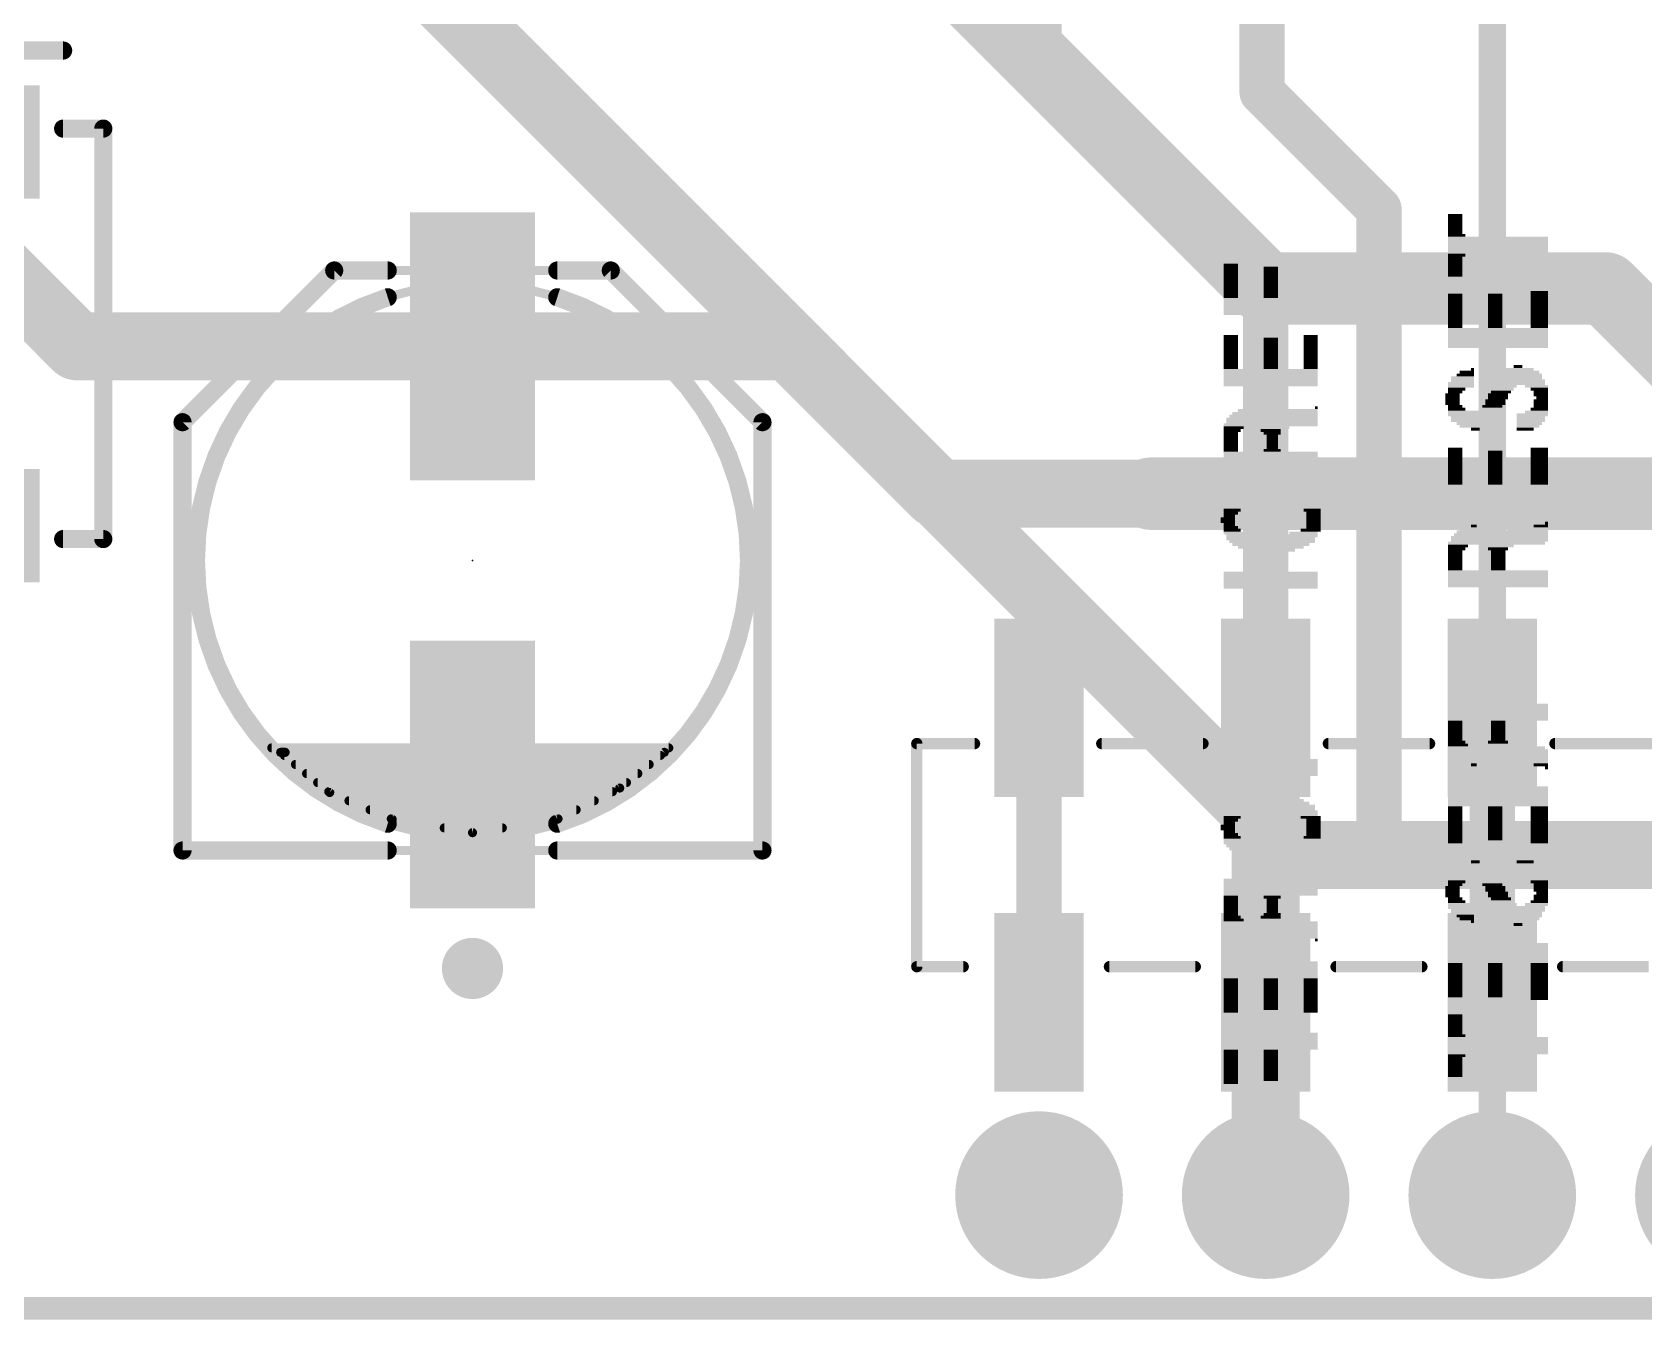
# Model space of a CAD drawing. Extents: x -25 to 82, y -36 to 56.
# Drawn here: x 16.66 to 34.72, y -2.67 to 11.76 of the extents above; entities that cross this region are included whole.
import ezdxf

# ---------------------------------------------------------------- set-up
doc = ezdxf.new("R2010")
doc.units = 0
for name, color, linetype in [('1', 12, 'CONTINUOUS'), ('16', 132, 'CONTINUOUS'), ('17', 110, 'CONTINUOUS'), ('18', 110, 'CONTINUOUS'), ('20', 31, 'CONTINUOUS'), ('21', 41, 'CONTINUOUS'), ('22', 40, 'CONTINUOUS'), ('23', 53, 'CONTINUOUS'), ('51', 53, 'CONTINUOUS')]:
    doc.layers.add(name, color=color, linetype=linetype)

# ---------------------------------------------------------------- blocks, each defined once
blk = doc.blocks.new('RECT')
blk.add_solid([(-0.5, -0.5), (0.5, -0.5), (-0.5, 0.5), (0.5, 0.5)])
blk = doc.blocks.new('ROUNDP')
at = {"const_width": 0.5}
blk.add_lwpolyline([(0, -0.25, 1), (0, 0.25, 1), (0, -0.25)], format="xyb", dxfattribs=at)
blk = doc.blocks.new('ROUNDV')
at = {"const_width": 0.5}
blk.add_lwpolyline([(0, -0.25, 1), (0, 0.25, 1), (0, -0.25)], format="xyb", dxfattribs=at)

msp = doc.modelspace()

# ---------------------------------------------------------------- linework, layer by layer
at = {"layer": '1'}
for points, const_width in [([(33.02, 4.19), (33.02, 22.86)], 0.3048), ([(27.94, 11.43), (27.94, 12.415)], 0.508), ([(30.44, 11.089), (30.44, 12.415)], 0.508), ([(30.48, 8.89), (27.94, 11.43)], 0.508), ([(31.75, 9.779), (30.44, 11.089)], 0.508), ([(31.75, 2.54), (31.75, 9.779)], 0.508), ([(17.158, 8.242), (16.002, 9.398)], 0.762), ([(34.29, 8.89), (35.56, 7.62)], 0.8128), ([(30.48, 8.89), (30.48, 4.19)], 0.508), ([(21.59, 8.242), (17.158, 8.242)], 0.762), ([(21.59, 8.242), (25.141, 8.242)], 0.762), ([(25.141, 8.242), (26.792, 6.591)], 0.762), ([(29.197, 6.591), (26.792, 6.591)], 0.762), ([(30.48, 0.89), (30.48, 4.19)], 0.762), ([(27.94, 0.89), (27.94, 4.19)], 0.508), ([(27.94, 0.89), (27.94, 4.19)], 0.508), ([(30.48, 0.89), (30.48, 4.19)], 0.508), ([(30.48, 0.89), (30.48, 4.19)], 0.508), ([(33.02, 0.89), (33.02, 4.19)], 0.508), ([(33.02, 0.89), (33.02, 4.19)], 0.508), ([(33.02, 0.89), (33.02, 4.19)], 0.3048), ([(30.48, 0.89), (30.48, -1.27)], 0.762), ([(33.02, 0.89), (33.02, -1.27)], 0.3048), ([(68.58, -2.54), (0, -2.54)], 0.254)]:
    msp.add_lwpolyline(points, dxfattribs=dict(at, const_width=const_width))
for points, const_width in [([(28.0298, 11.5198, 1), (27.8502, 11.3402)], 0.254), ([(27.813, 11.43, 1), (28.067, 11.43)], 0.254), ([(30.5298, 11.1788, 1), (30.3502, 10.9992)], 0.254), ([(30.313, 11.089, 1), (30.567, 11.089)], 0.254), ([(31.877, 9.779, 1), (31.623, 9.779)], 0.254), ([(31.6602, 9.6892, 1), (31.8398, 9.8688)], 0.254), ([(34.4337, 9.0337, 1), (34.1463, 8.7463)], 0.4064), ([(30.607, 8.89, 1), (30.353, 8.89)], 0.254), ([(30.3902, 8.8002, 1), (30.5698, 8.9798)], 0.254), ([(17.158, 8.4325, 1), (17.158, 8.0515)], 0.381), ([(17.0233, 8.1073, 1), (17.2927, 8.3767)], 0.381), ([(21.59, 8.4325, 1), (21.59, 8.0515)], 0.381), ([(21.59, 8.0515, 1), (21.59, 8.4325)], 0.381), ([(25.2757, 8.3767, 1), (25.0063, 8.1073)], 0.381), ([(25.141, 8.0515, 1), (25.141, 8.4325)], 0.381), ([(26.792, 6.7815, 1), (26.792, 6.4005)], 0.381), ([(26.6573, 6.4563, 1), (26.9267, 6.7257)], 0.381), ([(29.197, 6.4005, 1), (29.197, 6.7815)], 0.381), ([(30.6705, 4.19, 1), (30.2895, 4.19)], 0.381), ([(28.067, 4.19, 1), (27.813, 4.19)], 0.254), ([(28.067, 4.19, 1), (27.813, 4.19)], 0.254), ([(30.607, 4.19, 1), (30.353, 4.19)], 0.254), ([(30.607, 4.19, 1), (30.353, 4.19)], 0.254), ([(33.147, 4.19, 1), (32.893, 4.19)], 0.254), ([(33.147, 4.19, 1), (32.893, 4.19)], 0.254), ([(33.0962, 4.19, 1), (32.9438, 4.19)], 0.1524), ([(30.353, 4.19, 1), (30.607, 4.19)], 0.254), ([(32.9438, 4.19, 1), (33.0962, 4.19)], 0.1524), ([(31.623, 2.54, 1), (31.877, 2.54)], 0.254), ([(30.6705, 0.89, 1), (30.2895, 0.89)], 0.381), ([(27.813, 0.89, 1), (28.067, 0.89)], 0.254), ([(27.813, 0.89, 1), (28.067, 0.89)], 0.254), ([(30.2895, 0.89, 1), (30.6705, 0.89)], 0.381), ([(30.353, 0.89, 1), (30.607, 0.89)], 0.254), ([(30.353, 0.89, 1), (30.607, 0.89)], 0.254), ([(32.893, 0.89, 1), (33.147, 0.89)], 0.254), ([(32.893, 0.89, 1), (33.147, 0.89)], 0.254), ([(33.0962, 0.89, 1), (32.9438, 0.89)], 0.1524), ([(32.9438, 0.89, 1), (33.0962, 0.89)], 0.1524), ([(30.2895, -1.27, 1), (30.6705, -1.27)], 0.381), ([(32.9438, -1.27, 1), (33.0962, -1.27)], 0.1524)]:
    msp.add_lwpolyline(points, format="xyb", dxfattribs=dict(at, const_width=const_width))
at = {"layer": '16'}
for points, const_width in [([(30.48, 8.89), (24.13, 15.24)], 0.8128), ([(30.861, 2.54), (18.669, 14.732)], 0.762), ([(30.48, 8.89), (34.29, 8.89)], 0.8128), ([(34.29, 8.89), (35.179, 8.001)], 0.8128), ([(41.897, 6.591), (29.197, 6.591)], 0.8128), ([(30.861, 2.54), (31.75, 2.54)], 0.762), ([(31.75, 2.54), (36.83, 2.54)], 0.762), ([(68.58, -2.54), (0, -2.54)], 0.254)]:
    msp.add_lwpolyline(points, dxfattribs=dict(at, const_width=const_width))
for points, const_width in [([(30.48, 9.0932, 1), (30.48, 8.6868)], 0.4064), ([(30.3363, 8.7463, 1), (30.6237, 9.0337)], 0.4064), ([(34.4337, 9.0337, 1), (34.1463, 8.7463)], 0.4064), ([(34.29, 8.6868, 1), (34.29, 9.0932)], 0.4064), ([(29.197, 6.7942, 1), (29.197, 6.3878)], 0.4064), ([(30.861, 2.7305, 1), (30.861, 2.3495)], 0.381), ([(31.75, 2.7305, 1), (31.75, 2.3495)], 0.381), ([(31.75, 2.3495, 1), (31.75, 2.7305)], 0.381), ([(30.7263, 2.4053, 1), (30.9957, 2.6747)], 0.381)]:
    msp.add_lwpolyline(points, format="xyb", dxfattribs=dict(at, const_width=const_width))
at = {"layer": '20', "const_width": 0.2032}
msp.add_lwpolyline([(66.04, -2.54), (0, -2.54)], dxfattribs=at)
at = {"layer": '21'}
for points, const_width in [([(15.002, 11.557), (17.002, 11.557)], 0.2032), ([(17.002, 10.682), (17.452, 10.682)], 0.2032), ([(17.452, 10.682), (17.452, 6.082)], 0.2032), ([(18.34, 7.392), (20.04, 9.092)], 0.2032), ([(20.04, 9.092), (20.64, 9.092)], 0.2032), ([(22.54, 9.092), (23.14, 9.092)], 0.2032), ([(23.14, 9.092), (24.84, 7.392)], 0.2032), ([(18.34, 2.592), (18.34, 7.392)], 0.2032), ([(24.84, 7.392), (24.84, 2.592)], 0.2032), ([(17.452, 6.082), (17.002, 6.082)], 0.2032), ([(26.57, 1.29), (26.57, 3.79)], 0.127), ([(26.57, 3.79), (27.217, 3.79)], 0.127), ([(28.643, 3.79), (29.777, 3.79)], 0.127), ([(31.183, 3.79), (32.317, 3.79)], 0.127), ([(33.723, 3.79), (34.857, 3.79)], 0.127), ([(20.64, 2.592), (18.34, 2.592)], 0.2032), ([(24.84, 2.592), (22.54, 2.592)], 0.2032), ([(27.09, 1.29), (26.57, 1.29)], 0.127), ([(29.691, 1.29), (28.729, 1.29)], 0.127), ([(32.231, 1.29), (31.269, 1.29)], 0.127), ([(34.771, 1.29), (33.809, 1.29)], 0.127)]:
    msp.add_lwpolyline(points, dxfattribs=dict(at, const_width=const_width))
for points, const_width in [([(17.002, 11.5062, 1), (17.002, 11.6078)], 0.1016), ([(17.002, 10.7328, 1), (17.002, 10.6312)], 0.1016), ([(17.5028, 10.682, 1), (17.4012, 10.682)], 0.1016), ([(17.452, 10.6312, 1), (17.452, 10.7328)], 0.1016), ([(20.04, 9.1428, 1), (20.04, 9.0412)], 0.1016), ([(20.0759, 9.0561, 1), (20.0041, 9.1279)], 0.1016), ([(20.64, 9.0412, 1), (20.64, 9.1428)], 0.1016), ([(22.54, 9.1428, 1), (22.54, 9.0412)], 0.1016), ([(23.1759, 9.1279, 1), (23.1041, 9.0561)], 0.1016), ([(23.14, 9.0412, 1), (23.14, 9.1428)], 0.1016), ([(20.64, 8.792, 0.7285), (20.64, 2.892)], 0.2032), ([(20.6556, 8.7436, 1), (20.6244, 8.8404)], 0.1016), ([(22.5556, 8.8404, 1), (22.5244, 8.7436)], 0.1016), ([(22.54, 2.892, 0.7285), (22.54, 8.792)], 0.2032), ([(18.3908, 7.392, 1), (18.2892, 7.392)], 0.1016), ([(18.3041, 7.4279, 1), (18.3759, 7.3561)], 0.1016), ([(24.8908, 7.392, 1), (24.7892, 7.392)], 0.1016), ([(24.8041, 7.3561, 1), (24.8759, 7.4279)], 0.1016), ([(17.002, 6.1328, 1), (17.002, 6.0312)], 0.1016), ([(17.452, 6.0312, 1), (17.452, 6.1328)], 0.1016), ([(17.4012, 6.082, 1), (17.5028, 6.082)], 0.1016), ([(26.57, 3.8218, 1), (26.57, 3.7582)], 0.0635), ([(26.6017, 3.79, 1), (26.5383, 3.79)], 0.0635), ([(27.217, 3.7582, 1), (27.217, 3.8218)], 0.0635), ([(28.643, 3.8218, 1), (28.643, 3.7582)], 0.0635), ([(29.777, 3.7582, 1), (29.777, 3.8218)], 0.0635), ([(31.183, 3.8218, 1), (31.183, 3.7582)], 0.0635), ([(32.317, 3.7582, 1), (32.317, 3.8218)], 0.0635), ([(33.723, 3.8218, 1), (33.723, 3.7582)], 0.0635), ([(20.6244, 2.8436, 1), (20.6556, 2.9404)], 0.1016), ([(22.5244, 2.9404, 1), (22.5556, 2.8436)], 0.1016), ([(18.34, 2.6428, 1), (18.34, 2.5412)], 0.1016), ([(18.2892, 2.592, 1), (18.3908, 2.592)], 0.1016), ([(20.64, 2.5412, 1), (20.64, 2.6428)], 0.1016), ([(22.54, 2.6428, 1), (22.54, 2.5412)], 0.1016), ([(24.7892, 2.592, 1), (24.8908, 2.592)], 0.1016), ([(24.84, 2.5412, 1), (24.84, 2.6428)], 0.1016), ([(26.57, 1.3217, 1), (26.57, 1.2583)], 0.0635), ([(26.5383, 1.29, 1), (26.6017, 1.29)], 0.0635), ([(27.09, 1.2583, 1), (27.09, 1.3217)], 0.0635), ([(28.729, 1.3217, 1), (28.729, 1.2583)], 0.0635), ([(29.691, 1.2583, 1), (29.691, 1.3217)], 0.0635), ([(31.269, 1.3217, 1), (31.269, 1.2583)], 0.0635), ([(32.231, 1.2583, 1), (32.231, 1.3217)], 0.0635), ([(33.809, 1.3217, 1), (33.809, 1.2583)], 0.0635)]:
    msp.add_lwpolyline(points, format="xyb", dxfattribs=dict(at, const_width=const_width))
at = {"layer": '23'}
msp.add_point((21.59, 5.842), dxfattribs=at)
at = {"layer": '51', "const_width": 0.1016}
for points in [[(18.34, 7.392), (20.04, 9.092)], [(20.04, 9.092), (23.14, 9.092)], [(23.14, 9.092), (24.84, 7.392)], [(18.34, 2.592), (18.34, 7.392)], [(24.84, 7.392), (24.84, 2.592)], [(19.34, 3.742), (23.79, 3.742)], [(19.44, 3.692), (19.99, 3.242)], [(19.49, 3.692), (19.44, 3.692)], [(19.482, 3.6576), (23.697, 3.6576)], [(23.74, 3.692), (19.49, 3.692)], [(23.24, 3.292), (23.74, 3.692)], [(19.6062, 3.556), (23.57, 3.556)], [(19.7304, 3.4544), (23.443, 3.4544)], [(19.8546, 3.3528), (23.316, 3.3528)], [(19.9788, 3.2512), (23.1584, 3.2512)], [(19.99, 3.242), (20.69, 2.942)], [(22.54, 2.942), (23.24, 3.292)], [(20.2056, 3.1496), (22.9552, 3.1496)], [(20.4427, 3.048), (22.752, 3.048)], [(20.6797, 2.9464), (22.5488, 2.9464)], [(20.69, 2.942), (21.59, 2.792)], [(21.2732, 2.8448), (21.9244, 2.8448)], [(21.59, 2.792), (22.54, 2.942)], [(24.84, 2.592), (18.34, 2.592)]]:
    msp.add_lwpolyline(points, dxfattribs=at)
at = {"layer": '51'}
for points, const_width in [([(20.04, 9.1174, 1), (20.04, 9.0666)], 0.0508), ([(20.058, 9.074, 1), (20.022, 9.11)], 0.0508), ([(23.158, 9.11, 1), (23.122, 9.074)], 0.0508), ([(23.14, 9.0666, 1), (23.14, 9.1174)], 0.0508), ([(21.59, 2.742, 1), (21.59, 8.942, 1), (21.59, 2.742)], 0.1016), ([(18.322, 7.41, 1), (18.358, 7.374)], 0.0508), ([(18.3654, 7.392, 1), (18.3146, 7.392)], 0.0508), ([(24.8654, 7.392, 1), (24.8146, 7.392)], 0.0508), ([(24.822, 7.374, 1), (24.858, 7.41)], 0.0508), ([(19.34, 3.7674, 1), (19.34, 3.7166)], 0.0508), ([(19.4561, 3.7117, 1), (19.4239, 3.6723)], 0.0508), ([(19.44, 3.7174, 1), (19.44, 3.6666)], 0.0508), ([(19.482, 3.683, 1), (19.482, 3.6322)], 0.0508), ([(19.49, 3.7174, 1), (19.49, 3.6666)], 0.0508), ([(19.49, 3.6666, 1), (19.49, 3.7174)], 0.0508), ([(23.697, 3.6322, 1), (23.697, 3.683)], 0.0508), ([(23.7559, 3.6722, 1), (23.7241, 3.7118)], 0.0508), ([(23.74, 3.6666, 1), (23.74, 3.7174)], 0.0508), ([(23.79, 3.7166, 1), (23.79, 3.7674)], 0.0508), ([(19.6062, 3.5814, 1), (19.6062, 3.5306)], 0.0508), ([(19.7304, 3.4798, 1), (19.7304, 3.429)], 0.0508), ([(23.443, 3.429, 1), (23.443, 3.4798)], 0.0508), ([(23.57, 3.5306, 1), (23.57, 3.5814)], 0.0508), ([(19.8546, 3.3782, 1), (19.8546, 3.3274)], 0.0508), ([(19.9788, 3.2766, 1), (19.9788, 3.2258)], 0.0508), ([(20, 3.2653, 1), (19.98, 3.2187)], 0.0508), ([(19.9739, 3.2223, 1), (20.0061, 3.2617)], 0.0508), ([(23.1584, 3.2258, 1), (23.1584, 3.2766)], 0.0508), ([(23.2241, 3.3118, 1), (23.2559, 3.2722)], 0.0508), ([(23.2514, 3.2693, 1), (23.2286, 3.3147)], 0.0508), ([(23.316, 3.3274, 1), (23.316, 3.3782)], 0.0508), ([(20.2056, 3.175, 1), (20.2056, 3.1242)], 0.0508), ([(20.4427, 3.0734, 1), (20.4427, 3.0226)], 0.0508), ([(22.752, 3.0226, 1), (22.752, 3.0734)], 0.0508), ([(22.9552, 3.1242, 1), (22.9552, 3.175)], 0.0508), ([(20.6797, 2.9718, 1), (20.6797, 2.921)], 0.0508), ([(20.6942, 2.9671, 1), (20.6858, 2.9169)], 0.0508), ([(20.68, 2.9187, 1), (20.7, 2.9653)], 0.0508), ([(21.2732, 2.8702, 1), (21.2732, 2.8194)], 0.0508), ([(21.9244, 2.8194, 1), (21.9244, 2.8702)], 0.0508), ([(22.5286, 2.9647, 1), (22.5514, 2.9193)], 0.0508), ([(22.544, 2.9169, 1), (22.536, 2.9671)], 0.0508), ([(22.5488, 2.921, 1), (22.5488, 2.9718)], 0.0508), ([(21.586, 2.8171, 1), (21.594, 2.7669)], 0.0508), ([(21.5858, 2.7669, 1), (21.5942, 2.8171)], 0.0508), ([(18.34, 2.6174, 1), (18.34, 2.5666)], 0.0508), ([(18.3146, 2.592, 1), (18.3654, 2.592)], 0.0508), ([(24.8146, 2.592, 1), (24.8654, 2.592)], 0.0508), ([(24.84, 2.5666, 1), (24.84, 2.6174)], 0.0508)]:
    msp.add_lwpolyline(points, format="xyb", dxfattribs=dict(at, const_width=const_width))

# ---------------------------------------------------------------- block references
at = {"layer": '1'}
for p, xscale, yscale, rotation in [((16.002, 10.532), 1.27, 1.47, 90), ((21.59, 8.242), 3, 1.4, 90), ((16.002, 6.232), 1.27, 1.47, 270), ((21.59, 3.442), 3, 1.4, 90)]:
    msp.add_blockref('RECT', p, dxfattribs=dict(at, xscale=xscale, yscale=yscale, rotation=rotation))
at = {"layer": '1', "xscale": 2}
for p, rotation in [((27.94, 4.19), 90), ((30.48, 4.19), 90), ((33.02, 4.19), 270), ((27.94, 0.89), 90), ((30.48, 0.89), 270), ((33.02, 0.89), 90)]:
    msp.add_blockref('RECT', p, dxfattribs=dict(at, rotation=rotation))
at = {"layer": '17', "xscale": 1.8796, "yscale": 1.8796, "rotation": 270}
for p in [(27.94, -1.27), (27.94, -1.27), (30.48, -1.27), (30.48, -1.27), (33.02, -1.27), (33.02, -1.27), (35.56, -1.27), (35.56, -1.27)]:
    msp.add_blockref('ROUNDP', p, dxfattribs=at)
at = {"layer": '18', "xscale": 0.6858, "yscale": 0.6858}
for p in [(34.29, 8.89), (34.29, 8.89), (29.197, 6.591), (29.197, 6.591), (31.75, 2.54), (31.75, 2.54), (21.59, 1.27), (21.59, 1.27)]:
    msp.add_blockref('ROUNDV', p, dxfattribs=at)
at = {"layer": '21'}
for p, xscale, yscale in [((32.6047, 9.7103), 0.16, 0.0318), ((32.6047, 9.6784), 0.16, 0.032), ((32.6047, 9.6464), 0.16, 0.032), ((32.6047, 9.6144), 0.16, 0.032), ((32.6047, 9.5825), 0.16, 0.0318), ((32.6047, 9.5507), 0.16, 0.032), ((32.6047, 9.5187), 0.16, 0.032), ((32.6212, 9.4866), 0.193, 0.032), ((33.0848, 9.4546), 1.1201, 0.032), ((33.0848, 9.4228), 1.1201, 0.0318), ((33.0848, 9.3909), 1.1201, 0.032), ((32.6212, 9.263), 0.193, 0.0318), ((32.6047, 9.2311), 0.16, 0.032), ((32.6047, 9.1991), 0.16, 0.032), ((33.0848, 9.3589), 1.1201, 0.032), ((33.0848, 9.3269), 1.1201, 0.032), ((33.0848, 9.2949), 1.1201, 0.032), ((30.0905, 9.1525), 0.16, 0.0318), ((30.0905, 9.1206), 0.16, 0.032), ((30.0905, 9.0886), 0.16, 0.032), ((30.0905, 9.0566), 0.16, 0.032), ((30.0905, 9.0246), 0.16, 0.032), ((30.5375, 9.1206), 0.16, 0.032), ((30.5375, 9.0886), 0.16, 0.032), ((30.5375, 9.0566), 0.16, 0.032), ((30.5375, 9.0246), 0.16, 0.032), ((32.6047, 9.1671), 0.16, 0.032), ((32.6047, 9.1352), 0.16, 0.0318), ((32.6047, 9.1034), 0.16, 0.032), ((32.6047, 9.0714), 0.16, 0.032), ((32.6047, 9.0394), 0.16, 0.032), ((30.0905, 8.9927), 0.16, 0.0318), ((30.0905, 8.9609), 0.16, 0.032), ((30.0905, 8.9289), 0.16, 0.032), ((30.0905, 8.8969), 0.16, 0.032), ((30.0905, 8.8649), 0.16, 0.032), ((30.5375, 8.9927), 0.16, 0.0318), ((30.5375, 8.9609), 0.16, 0.032), ((30.5375, 8.9289), 0.16, 0.032), ((30.5375, 8.8969), 0.16, 0.032), ((30.5375, 8.8649), 0.16, 0.032), ((33.5483, 8.8476), 0.193, 0.032), ((30.0905, 8.833), 0.16, 0.0318), ((30.0905, 8.8011), 0.16, 0.032), ((30.5375, 8.7691), 1.0541, 0.032), ((30.5375, 8.7371), 1.0541, 0.032), ((30.5375, 8.7052), 1.0541, 0.0318), ((30.5375, 8.6733), 1.0541, 0.032), ((30.5375, 8.833), 0.16, 0.0318), ((30.5375, 8.8011), 0.16, 0.032), ((32.6047, 8.8157), 0.16, 0.0318), ((32.6047, 8.7838), 0.16, 0.032), ((32.6047, 8.7518), 0.16, 0.032), ((32.6047, 8.7198), 0.16, 0.032), ((32.6047, 8.6879), 0.16, 0.0318), ((32.6047, 8.6561), 0.16, 0.032), ((33.0517, 8.8157), 0.16, 0.0318), ((33.0517, 8.7838), 0.16, 0.032), ((33.0517, 8.7518), 0.16, 0.032), ((33.0517, 8.7198), 0.16, 0.032), ((33.0517, 8.6879), 0.16, 0.0318), ((33.0517, 8.6561), 0.16, 0.032), ((33.5483, 8.8157), 0.193, 0.0318), ((33.5483, 8.7838), 0.193, 0.032), ((33.5483, 8.7518), 0.193, 0.032), ((33.5483, 8.7198), 0.193, 0.032), ((33.5483, 8.6879), 0.193, 0.0318), ((33.5483, 8.6561), 0.193, 0.032), ((30.5375, 8.6413), 1.0541, 0.032), ((30.5375, 8.6093), 1.0541, 0.032), ((32.6047, 8.6241), 0.16, 0.032), ((32.6047, 8.5921), 0.16, 0.032), ((32.6047, 8.5601), 0.16, 0.032), ((32.6047, 8.5282), 0.16, 0.0318), ((32.6047, 8.4963), 0.16, 0.032), ((33.0517, 8.6241), 0.16, 0.032), ((33.0517, 8.5921), 0.16, 0.032), ((33.0517, 8.5601), 0.16, 0.032), ((33.0517, 8.5282), 0.16, 0.0318), ((33.0517, 8.4963), 0.16, 0.032), ((33.5483, 8.6241), 0.193, 0.032), ((33.5483, 8.5921), 0.193, 0.032), ((33.5483, 8.5601), 0.193, 0.032), ((33.5483, 8.5282), 0.193, 0.0318), ((33.5483, 8.4963), 0.193, 0.032), ((30.0905, 8.3538), 0.16, 0.032), ((30.0905, 8.3218), 0.16, 0.032), ((30.5375, 8.3218), 0.16, 0.032), ((30.9845, 8.3538), 0.16, 0.032), ((30.9845, 8.3218), 0.16, 0.032), ((32.6047, 8.4643), 0.16, 0.032), ((33.0848, 8.4323), 1.1201, 0.032), ((33.0848, 8.4003), 1.1201, 0.032), ((33.0848, 8.3684), 1.1201, 0.0318), ((33.0848, 8.3365), 1.1201, 0.032), ((33.0848, 8.3045), 1.1201, 0.032), ((33.0517, 8.4643), 0.16, 0.032), ((33.5483, 8.4643), 0.193, 0.032), ((30.0905, 8.2898), 0.16, 0.032), ((30.0905, 8.2579), 0.16, 0.0318), ((30.0905, 8.226), 0.16, 0.032), ((30.0905, 8.194), 0.16, 0.032), ((30.0905, 8.162), 0.16, 0.032), ((30.0905, 8.13), 0.16, 0.032), ((30.5375, 8.2898), 0.16, 0.032), ((30.5375, 8.2579), 0.16, 0.0318), ((30.5375, 8.226), 0.16, 0.032), ((30.5375, 8.194), 0.16, 0.032), ((30.5375, 8.162), 0.16, 0.032), ((30.5375, 8.13), 0.16, 0.032), ((30.9845, 8.2898), 0.16, 0.032), ((30.9845, 8.2579), 0.16, 0.0318), ((30.9845, 8.226), 0.16, 0.032), ((30.9845, 8.194), 0.16, 0.032), ((30.9845, 8.162), 0.16, 0.032), ((30.9845, 8.13), 0.16, 0.032), ((33.0848, 8.2725), 1.1201, 0.032), ((33.0848, 8.2407), 1.1201, 0.0318), ((30.0905, 8.0982), 0.16, 0.0318), ((30.0905, 8.0663), 0.16, 0.032), ((30.0905, 8.0343), 0.16, 0.032), ((30.0905, 8.0023), 0.16, 0.032), ((30.5375, 7.9703), 1.0541, 0.032), ((30.5375, 7.9384), 1.0541, 0.0318), ((30.5375, 8.0982), 0.16, 0.0318), ((30.5375, 8.0663), 0.16, 0.032), ((30.5375, 8.0343), 0.16, 0.032), ((30.5375, 8.0023), 0.16, 0.032), ((30.9845, 8.0982), 0.16, 0.0318), ((30.9845, 8.0663), 0.16, 0.032), ((30.9845, 8.0343), 0.16, 0.032), ((30.9845, 8.0023), 0.16, 0.032), ((32.7343, 7.953), 0.16, 0.032), ((32.7978, 7.985), 0.033, 0.032), ((33.34, 7.953), 0.4166, 0.032), ((33.3248, 7.985), 0.32, 0.032), ((33.3083, 8.017), 0.094, 0.032), ((30.5375, 7.9065), 1.0541, 0.032), ((30.5375, 7.8745), 1.0541, 0.032), ((30.5375, 7.8425), 1.0541, 0.032), ((30.5375, 7.8105), 1.0541, 0.032), ((32.6695, 7.8252), 0.2896, 0.032), ((32.6695, 7.7932), 0.2896, 0.032), ((32.6212, 7.7614), 0.193, 0.0318), ((32.686, 7.8892), 0.2565, 0.032), ((32.686, 7.8572), 0.2565, 0.032), ((32.7177, 7.9211), 0.193, 0.0318), ((33.1483, 7.7932), 0.287, 0.032), ((33.133, 7.7614), 0.2565, 0.0318), ((33.3248, 7.8572), 0.574, 0.032), ((33.3248, 7.8252), 0.574, 0.032), ((33.3235, 7.8892), 0.5105, 0.032), ((33.34, 7.9211), 0.4775, 0.0318), ((33.5166, 7.7932), 0.2565, 0.032), ((33.5483, 7.7614), 0.193, 0.0318), ((32.5742, 7.6975), 0.16, 0.032), ((32.5742, 7.6655), 0.16, 0.032), ((32.5742, 7.6336), 0.16, 0.0318), ((32.5742, 7.6017), 0.16, 0.032), ((32.6047, 7.7295), 0.16, 0.032), ((33.053, 7.6336), 0.2235, 0.0318), ((33.053, 7.6017), 0.2235, 0.032), ((33.0835, 7.6975), 0.2235, 0.032), ((33.0835, 7.6655), 0.2235, 0.032), ((33.1165, 7.7295), 0.2235, 0.032), ((33.5648, 7.7295), 0.16, 0.032), ((33.5648, 7.6975), 0.16, 0.032), ((33.5648, 7.6336), 0.16, 0.0318), ((33.5648, 7.6017), 0.16, 0.032), ((33.5801, 7.6655), 0.1295, 0.032), ((30.281, 7.4272), 0.4801, 0.032), ((30.281, 7.3952), 0.4801, 0.032), ((30.2822, 7.4592), 0.4166, 0.032), ((30.2822, 7.4911), 0.3505, 0.0318), ((30.2975, 7.523), 0.254, 0.032), ((30.8093, 7.3952), 0.5105, 0.032), ((30.8245, 7.4592), 0.4801, 0.032), ((30.8245, 7.4272), 0.4801, 0.032), ((30.841, 7.4911), 0.447, 0.0318), ((30.8893, 7.523), 0.3505, 0.032), ((31.048, 7.555), 0.033, 0.032), ((32.6047, 7.5697), 0.16, 0.032), ((32.6212, 7.5377), 0.193, 0.032), ((32.8282, 7.5057), 0.6071, 0.032), ((32.813, 7.4738), 0.5766, 0.0318), ((32.8295, 7.4419), 0.5436, 0.032), ((32.813, 7.4099), 0.5105, 0.032), ((33.0048, 7.5377), 0.254, 0.032), ((33.02, 7.5697), 0.2235, 0.032), ((33.4683, 7.4738), 0.3531, 0.0318), ((33.4518, 7.4419), 0.32, 0.032), ((33.4518, 7.4099), 0.32, 0.032), ((33.5166, 7.5057), 0.2565, 0.032), ((33.5483, 7.5377), 0.193, 0.032), ((33.5648, 7.5697), 0.16, 0.032), ((30.1222, 7.3313), 0.2235, 0.0318), ((30.1057, 7.2995), 0.1905, 0.032), ((30.5375, 7.3632), 1.0541, 0.032), ((30.0905, 7.2674), 0.16, 0.032), ((30.0905, 7.2354), 0.16, 0.032), ((30.5693, 7.3313), 0.3505, 0.0318), ((30.5362, 7.2995), 0.2235, 0.032), ((30.5527, 7.2674), 0.1905, 0.032), ((30.554, 7.2354), 0.127, 0.032), ((32.8295, 7.3779), 0.4166, 0.032), ((32.813, 7.3459), 0.3175, 0.032), ((32.8295, 7.3141), 0.0965, 0.0318), ((33.4353, 7.3779), 0.287, 0.032), ((33.4201, 7.3459), 0.2565, 0.032), ((33.3883, 7.3141), 0.193, 0.0318), ((30.0905, 7.2036), 0.16, 0.0318), ((30.0905, 7.1717), 0.16, 0.032), ((30.0905, 7.1397), 0.16, 0.032), ((30.0905, 7.1077), 0.16, 0.032), ((30.0905, 7.0757), 0.16, 0.032), ((30.5375, 7.0438), 1.0541, 0.0318), ((30.5527, 7.0757), 0.1905, 0.032), ((30.554, 7.2036), 0.127, 0.0318), ((30.554, 7.1717), 0.127, 0.032), ((30.554, 7.1397), 0.127, 0.032), ((30.554, 7.1077), 0.127, 0.032), ((32.6047, 7.0904), 0.16, 0.032), ((32.6047, 7.0584), 0.16, 0.032), ((33.0517, 7.0584), 0.16, 0.032), ((33.5483, 7.0904), 0.193, 0.032), ((33.5483, 7.0584), 0.193, 0.032), ((30.5375, 7.0119), 1.0541, 0.032), ((30.5375, 6.9799), 1.0541, 0.032), ((30.5375, 6.9479), 1.0541, 0.032), ((30.5375, 6.9159), 1.0541, 0.032), ((30.5375, 6.884), 1.0541, 0.0318), ((32.6047, 7.0265), 0.16, 0.0318), ((32.6047, 6.9947), 0.16, 0.032), ((32.6047, 6.9626), 0.16, 0.032), ((32.6047, 6.9306), 0.16, 0.032), ((32.6047, 6.8986), 0.16, 0.032), ((32.6047, 6.8668), 0.16, 0.0318), ((33.0517, 7.0265), 0.16, 0.0318), ((33.0517, 6.9947), 0.16, 0.032), ((33.0517, 6.9626), 0.16, 0.032), ((33.0517, 6.9306), 0.16, 0.032), ((33.0517, 6.8986), 0.16, 0.032), ((33.0517, 6.8668), 0.16, 0.0318), ((33.5483, 7.0265), 0.193, 0.0318), ((33.5483, 6.9947), 0.193, 0.032), ((33.5483, 6.9626), 0.193, 0.032), ((33.5483, 6.9306), 0.193, 0.032), ((33.5483, 6.8986), 0.193, 0.032), ((33.5483, 6.8668), 0.193, 0.0318), ((32.6047, 6.8349), 0.16, 0.032), ((32.6047, 6.8029), 0.16, 0.032), ((32.6047, 6.7709), 0.16, 0.032), ((32.6047, 6.739), 0.16, 0.0318), ((32.6047, 6.7071), 0.16, 0.032), ((33.0848, 6.6751), 1.1201, 0.032), ((33.0517, 6.8349), 0.16, 0.032), ((33.0517, 6.8029), 0.16, 0.032), ((33.0517, 6.7709), 0.16, 0.032), ((33.0517, 6.739), 0.16, 0.0318), ((33.0517, 6.7071), 0.16, 0.032), ((33.5483, 6.8349), 0.193, 0.032), ((33.5483, 6.8029), 0.193, 0.032), ((33.5483, 6.7709), 0.193, 0.032), ((33.5483, 6.739), 0.193, 0.0318), ((33.5483, 6.7071), 0.193, 0.032), ((30.5527, 6.5006), 1.0236, 0.032), ((30.5527, 6.5326), 0.9576, 0.032), ((30.554, 6.5646), 0.8941, 0.032), ((30.5375, 6.5965), 0.8001, 0.0318), ((30.554, 6.6284), 0.6401, 0.032), ((33.0848, 6.6431), 1.1201, 0.032), ((33.0848, 6.6111), 1.1201, 0.032), ((33.0848, 6.5792), 1.1201, 0.0318), ((33.0848, 6.5474), 1.1201, 0.032), ((33.0848, 6.5154), 1.1201, 0.032), ((30.0574, 6.309), 0.16, 0.0318), ((30.1387, 6.4367), 0.2565, 0.0318), ((30.1057, 6.4049), 0.1905, 0.032), ((30.5375, 6.4686), 1.0541, 0.032), ((30.0905, 6.3729), 0.16, 0.032), ((30.074, 6.3409), 0.127, 0.032), ((30.9363, 6.4367), 0.2565, 0.0318), ((31.0011, 6.4049), 0.193, 0.032), ((31.0176, 6.3729), 0.16, 0.032), ((31.0176, 6.3409), 0.16, 0.032), ((31.0176, 6.309), 0.16, 0.0318), ((33.0848, 6.4834), 1.1201, 0.032), ((30.0574, 6.2771), 0.16, 0.032), ((30.1057, 6.1811), 0.1905, 0.032), ((30.074, 6.2451), 0.127, 0.032), ((30.0905, 6.2131), 0.16, 0.032), ((30.1705, 6.1492), 0.32, 0.0318), ((30.9045, 6.1492), 0.32, 0.0318), ((30.9858, 6.1811), 0.2235, 0.032), ((31.0176, 6.2771), 0.16, 0.032), ((31.0176, 6.2451), 0.16, 0.032), ((31.0176, 6.2131), 0.16, 0.032), ((32.8143, 6.1319), 0.447, 0.0318), ((32.813, 6.1638), 0.3835, 0.032), ((32.813, 6.1958), 0.3175, 0.032), ((32.813, 6.2278), 0.0635, 0.032), ((33.3883, 6.1638), 0.5131, 0.032), ((33.3883, 6.1319), 0.5131, 0.0318), ((33.4201, 6.1958), 0.4496, 0.032), ((33.5648, 6.2278), 0.16, 0.032), ((33.6283, 6.2598), 0.033, 0.032), ((30.5527, 6.1173), 1.0236, 0.032), ((30.5362, 6.0853), 0.9906, 0.032), ((30.5527, 6.0533), 0.9576, 0.032), ((30.5375, 6.0213), 0.8611, 0.032), ((30.5375, 5.9894), 0.7341, 0.0318), ((30.5375, 5.9576), 0.541, 0.032), ((33.0683, 6.0361), 1.0871, 0.032), ((32.6365, 6.0041), 0.2235, 0.032), ((32.6212, 5.9722), 0.193, 0.0318), ((32.813, 6.1001), 0.5105, 0.032), ((32.813, 6.0681), 0.5105, 0.032), ((33.0848, 6.0041), 0.3531, 0.032), ((33.0835, 5.9722), 0.2235, 0.0318), ((33.3731, 6.1001), 0.5436, 0.032), ((33.3731, 6.0681), 0.5436, 0.032), ((32.6047, 5.9403), 0.16, 0.032), ((32.6047, 5.9083), 0.16, 0.032), ((32.6047, 5.8763), 0.16, 0.032), ((32.6047, 5.8444), 0.16, 0.0318), ((32.6047, 5.8125), 0.16, 0.032), ((32.6047, 5.7805), 0.16, 0.032), ((33.0848, 5.9403), 0.16, 0.032), ((33.0848, 5.9083), 0.16, 0.032), ((33.0848, 5.8763), 0.16, 0.032), ((33.0848, 5.8444), 0.16, 0.0318), ((33.0848, 5.8125), 0.16, 0.032), ((33.0848, 5.7805), 0.16, 0.032), ((30.5375, 5.7019), 1.0541, 0.0318), ((30.5375, 5.67), 1.0541, 0.032), ((30.5375, 5.638), 1.0541, 0.032), ((30.5375, 5.606), 1.0541, 0.032), ((32.6047, 5.7485), 0.16, 0.032), ((33.0848, 5.7165), 1.1201, 0.032), ((33.0848, 5.6846), 1.1201, 0.0318), ((33.0848, 5.6528), 1.1201, 0.032), ((33.0848, 5.6208), 1.1201, 0.032), ((33.0848, 5.5888), 1.1201, 0.032), ((33.0848, 5.7485), 0.16, 0.032), ((30.5375, 5.574), 1.0541, 0.032), ((30.5375, 5.5422), 1.0541, 0.0318), ((33.0848, 5.5568), 1.1201, 0.032)]:
    msp.add_blockref('RECT', p, dxfattribs=dict(at, xscale=xscale, yscale=yscale))
at = {"layer": '22'}
for p, xscale, yscale in [((33.0848, 4.2222), 1.1201, 0.032), ((33.0848, 4.1902), 1.1201, 0.032), ((33.0848, 4.1582), 1.1201, 0.032), ((32.6047, 4.0305), 0.16, 0.032), ((32.6047, 3.9985), 0.16, 0.032), ((32.6047, 3.9665), 0.16, 0.032), ((33.0848, 4.1262), 1.1201, 0.032), ((33.0848, 4.0944), 1.1201, 0.0318), ((33.0848, 4.0625), 1.1201, 0.032), ((33.0848, 4.0305), 0.16, 0.032), ((33.0848, 3.9985), 0.16, 0.032), ((33.0848, 3.9665), 0.16, 0.032), ((32.6047, 3.9346), 0.16, 0.0318), ((32.6047, 3.9027), 0.16, 0.032), ((32.6047, 3.8707), 0.16, 0.032), ((32.6047, 3.8387), 0.16, 0.032), ((32.6212, 3.8068), 0.193, 0.0318), ((33.0835, 3.8068), 0.2235, 0.0318), ((33.0848, 3.9346), 0.16, 0.0318), ((33.0848, 3.9027), 0.16, 0.032), ((33.0848, 3.8707), 0.16, 0.032), ((33.0848, 3.8387), 0.16, 0.032), ((30.5375, 3.6018), 1.0541, 0.0318), ((32.6365, 3.775), 0.2235, 0.032), ((33.0683, 3.7429), 1.0871, 0.032), ((32.813, 3.7109), 0.5105, 0.032), ((32.813, 3.6789), 0.5105, 0.032), ((32.8143, 3.6471), 0.447, 0.0318), ((32.813, 3.6152), 0.3835, 0.032), ((33.0848, 3.775), 0.3531, 0.032), ((33.3731, 3.7109), 0.5436, 0.032), ((33.3731, 3.6789), 0.5436, 0.032), ((33.3883, 3.6471), 0.5131, 0.0318), ((33.3883, 3.6152), 0.5131, 0.032), ((30.5375, 3.57), 1.0541, 0.032), ((30.5375, 3.538), 1.0541, 0.032), ((30.5375, 3.506), 1.0541, 0.032), ((30.5375, 3.474), 1.0541, 0.032), ((30.5375, 3.4421), 1.0541, 0.0318), ((32.813, 3.5832), 0.3175, 0.032), ((32.813, 3.5512), 0.0635, 0.032), ((33.4201, 3.5832), 0.4496, 0.032), ((33.5648, 3.5512), 0.16, 0.032), ((33.6283, 3.5192), 0.033, 0.032), ((33.0848, 3.2957), 1.1201, 0.032), ((33.0848, 3.2636), 1.1201, 0.032), ((30.5362, 3.0587), 0.9906, 0.032), ((30.5527, 3.0907), 0.9576, 0.032), ((30.5375, 3.1227), 0.8611, 0.032), ((30.5375, 3.1546), 0.7341, 0.0318), ((30.5375, 3.1864), 0.541, 0.032), ((32.6047, 3.0719), 0.16, 0.032), ((33.0848, 3.2316), 1.1201, 0.032), ((33.0848, 3.1998), 1.1201, 0.0318), ((33.0848, 3.1679), 1.1201, 0.032), ((33.0848, 3.1359), 1.1201, 0.032), ((33.0848, 3.1039), 1.1201, 0.032), ((33.0517, 3.0719), 0.16, 0.032), ((33.5483, 3.0719), 0.193, 0.032), ((30.1057, 2.9629), 0.1905, 0.032), ((30.1705, 2.9948), 0.32, 0.0318), ((30.0905, 2.9309), 0.16, 0.032), ((30.074, 2.8989), 0.127, 0.032), ((30.5527, 3.0267), 1.0236, 0.032), ((30.9045, 2.9948), 0.32, 0.0318), ((30.9858, 2.9629), 0.2235, 0.032), ((31.0176, 2.9309), 0.16, 0.032), ((31.0176, 2.8989), 0.16, 0.032), ((32.6047, 3.04), 0.16, 0.0318), ((32.6047, 3.0081), 0.16, 0.032), ((32.6047, 2.9761), 0.16, 0.032), ((32.6047, 2.9441), 0.16, 0.032), ((32.6047, 2.9122), 0.16, 0.0318), ((32.6047, 2.8804), 0.16, 0.032), ((33.0517, 3.04), 0.16, 0.0318), ((33.0517, 3.0081), 0.16, 0.032), ((33.0517, 2.9761), 0.16, 0.032), ((33.0517, 2.9441), 0.16, 0.032), ((33.0517, 2.9122), 0.16, 0.0318), ((33.0517, 2.8804), 0.16, 0.032), ((33.5483, 3.04), 0.193, 0.0318), ((33.5483, 3.0081), 0.193, 0.032), ((33.5483, 2.9761), 0.193, 0.032), ((33.5483, 2.9441), 0.193, 0.032), ((33.5483, 2.9122), 0.193, 0.0318), ((33.5483, 2.8804), 0.193, 0.032), ((30.0574, 2.8669), 0.16, 0.032), ((30.0574, 2.835), 0.16, 0.0318), ((30.1057, 2.7391), 0.1905, 0.032), ((30.1387, 2.7073), 0.2565, 0.0318), ((30.074, 2.8031), 0.127, 0.032), ((30.0905, 2.7711), 0.16, 0.032), ((30.9363, 2.7073), 0.2565, 0.0318), ((31.0011, 2.7391), 0.193, 0.032), ((31.0176, 2.8669), 0.16, 0.032), ((31.0176, 2.835), 0.16, 0.0318), ((31.0176, 2.8031), 0.16, 0.032), ((31.0176, 2.7711), 0.16, 0.032), ((32.6047, 2.8484), 0.16, 0.032), ((32.6047, 2.8164), 0.16, 0.032), ((32.6047, 2.7844), 0.16, 0.032), ((32.6047, 2.7525), 0.16, 0.0318), ((32.6047, 2.7206), 0.16, 0.032), ((33.0517, 2.8484), 0.16, 0.032), ((33.0517, 2.8164), 0.16, 0.032), ((33.0517, 2.7844), 0.16, 0.032), ((33.0517, 2.7525), 0.16, 0.0318), ((33.0517, 2.7206), 0.16, 0.032), ((33.5483, 2.8484), 0.193, 0.032), ((33.5483, 2.8164), 0.193, 0.032), ((33.5483, 2.7844), 0.193, 0.032), ((33.5483, 2.7525), 0.193, 0.0318), ((33.5483, 2.7206), 0.193, 0.032), ((30.5375, 2.6754), 1.0541, 0.032), ((30.5527, 2.6434), 1.0236, 0.032), ((30.5527, 2.6114), 0.9576, 0.032), ((30.554, 2.5794), 0.8941, 0.032), ((30.5375, 2.5475), 0.8001, 0.0318), ((30.554, 2.5156), 0.6401, 0.032), ((32.6047, 2.6886), 0.16, 0.032), ((33.5483, 2.6886), 0.193, 0.032), ((32.8295, 2.3371), 0.5436, 0.032), ((32.813, 2.3691), 0.5105, 0.032), ((32.8295, 2.4011), 0.4166, 0.032), ((32.813, 2.4331), 0.3175, 0.032), ((32.8295, 2.4649), 0.0965, 0.0318), ((33.3883, 2.4649), 0.193, 0.0318), ((33.4201, 2.4331), 0.2565, 0.032), ((33.4353, 2.4011), 0.287, 0.032), ((33.4518, 2.3691), 0.32, 0.032), ((33.4518, 2.3371), 0.32, 0.032), ((30.5375, 2.26), 1.0541, 0.0318), ((30.5375, 2.2281), 1.0541, 0.032), ((30.5375, 2.1961), 1.0541, 0.032), ((30.5375, 2.1641), 1.0541, 0.032), ((32.5742, 2.1773), 0.16, 0.032), ((32.813, 2.3052), 0.5766, 0.0318), ((32.8282, 2.2733), 0.6071, 0.032), ((32.6212, 2.2413), 0.193, 0.032), ((32.6047, 2.2093), 0.16, 0.032), ((33.0048, 2.2413), 0.254, 0.032), ((33.02, 2.2093), 0.2235, 0.032), ((33.053, 2.1773), 0.2235, 0.032), ((33.4683, 2.3052), 0.3531, 0.0318), ((33.5166, 2.2733), 0.2565, 0.032), ((33.5483, 2.2413), 0.193, 0.032), ((33.5648, 2.2093), 0.16, 0.032), ((33.5648, 2.1773), 0.16, 0.032), ((30.5375, 2.1321), 1.0541, 0.032), ((30.5375, 2.1002), 1.0541, 0.0318), ((30.0905, 2.0683), 0.16, 0.032), ((30.0905, 2.0363), 0.16, 0.032), ((30.0905, 2.0043), 0.16, 0.032), ((30.0905, 1.9723), 0.16, 0.032), ((30.5527, 2.0683), 0.1905, 0.032), ((30.554, 2.0363), 0.127, 0.032), ((30.554, 2.0043), 0.127, 0.032), ((30.554, 1.9723), 0.127, 0.032), ((32.5742, 2.1454), 0.16, 0.0318), ((32.5742, 2.1135), 0.16, 0.032), ((32.5742, 2.0815), 0.16, 0.032), ((32.6047, 2.0495), 0.16, 0.032), ((32.6212, 2.0177), 0.193, 0.0318), ((32.6695, 1.9858), 0.2896, 0.032), ((33.053, 2.1454), 0.2235, 0.0318), ((33.0835, 2.1135), 0.2235, 0.032), ((33.0835, 2.0815), 0.2235, 0.032), ((33.1165, 2.0495), 0.2235, 0.032), ((33.133, 2.0177), 0.2565, 0.0318), ((33.1483, 1.9858), 0.287, 0.032), ((33.5166, 1.9858), 0.2565, 0.032), ((33.5483, 2.0177), 0.193, 0.0318), ((33.5648, 2.1454), 0.16, 0.0318), ((33.5648, 2.0815), 0.16, 0.032), ((33.5648, 2.0495), 0.16, 0.032), ((33.5801, 2.1135), 0.1295, 0.032), ((30.1057, 1.8446), 0.1905, 0.032), ((30.1222, 1.8127), 0.2235, 0.0318), ((30.0905, 1.9404), 0.16, 0.0318), ((30.0905, 1.9086), 0.16, 0.032), ((30.0905, 1.8766), 0.16, 0.032), ((30.5693, 1.8127), 0.3505, 0.0318), ((30.5362, 1.8446), 0.2235, 0.032), ((30.5527, 1.8766), 0.1905, 0.032), ((30.554, 1.9404), 0.127, 0.0318), ((30.554, 1.9086), 0.127, 0.032), ((32.6695, 1.9538), 0.2896, 0.032), ((32.686, 1.9218), 0.2565, 0.032), ((32.686, 1.8898), 0.2565, 0.032), ((32.7177, 1.8579), 0.193, 0.0318), ((32.7343, 1.826), 0.16, 0.032), ((32.7978, 1.794), 0.033, 0.032), ((33.3248, 1.9538), 0.574, 0.032), ((33.3248, 1.9218), 0.574, 0.032), ((33.3235, 1.8898), 0.5105, 0.032), ((33.34, 1.8579), 0.4775, 0.0318), ((33.34, 1.826), 0.4166, 0.032), ((33.3248, 1.794), 0.32, 0.032), ((30.5375, 1.7808), 1.0541, 0.032), ((30.281, 1.7488), 0.4801, 0.032), ((30.281, 1.7168), 0.4801, 0.032), ((30.2822, 1.6848), 0.4166, 0.032), ((30.2822, 1.6529), 0.3505, 0.0318), ((30.2975, 1.621), 0.254, 0.032), ((30.8093, 1.7488), 0.5105, 0.032), ((30.8245, 1.7168), 0.4801, 0.032), ((30.8245, 1.6848), 0.4801, 0.032), ((30.841, 1.6529), 0.447, 0.0318), ((30.8893, 1.621), 0.3505, 0.032), ((33.3083, 1.762), 0.094, 0.032), ((31.048, 1.589), 0.033, 0.032), ((33.0848, 1.5384), 1.1201, 0.0318), ((33.0848, 1.5065), 1.1201, 0.032), ((33.0848, 1.4745), 1.1201, 0.032), ((33.0848, 1.4425), 1.1201, 0.032), ((30.5375, 1.3335), 1.0541, 0.032), ((30.5375, 1.3015), 1.0541, 0.032), ((30.5375, 1.2695), 1.0541, 0.032), ((32.6047, 1.3147), 0.16, 0.032), ((32.6047, 1.2827), 0.16, 0.032), ((32.6047, 1.2508), 0.16, 0.0318), ((33.0848, 1.4106), 1.1201, 0.0318), ((33.0848, 1.3787), 1.1201, 0.032), ((33.0848, 1.3467), 1.1201, 0.032), ((33.0517, 1.3147), 0.16, 0.032), ((33.0517, 1.2827), 0.16, 0.032), ((33.0517, 1.2508), 0.16, 0.0318), ((33.5483, 1.3147), 0.193, 0.032), ((33.5483, 1.2827), 0.193, 0.032), ((33.5483, 1.2508), 0.193, 0.0318), ((30.5375, 1.2375), 1.0541, 0.032), ((30.5375, 1.2056), 1.0541, 0.0318), ((30.5375, 1.1737), 1.0541, 0.032), ((30.0905, 1.1417), 0.16, 0.032), ((30.0905, 1.1097), 0.16, 0.032), ((30.0905, 1.0777), 0.16, 0.032), ((30.5375, 1.1417), 0.16, 0.032), ((30.5375, 1.1097), 0.16, 0.032), ((30.5375, 1.0777), 0.16, 0.032), ((30.9845, 1.1417), 0.16, 0.032), ((30.9845, 1.1097), 0.16, 0.032), ((30.9845, 1.0777), 0.16, 0.032), ((32.6047, 1.2189), 0.16, 0.032), ((32.6047, 1.1869), 0.16, 0.032), ((32.6047, 1.1549), 0.16, 0.032), ((32.6047, 1.1229), 0.16, 0.032), ((32.6047, 1.0911), 0.16, 0.0318), ((33.0517, 1.2189), 0.16, 0.032), ((33.0517, 1.1869), 0.16, 0.032), ((33.0517, 1.1549), 0.16, 0.032), ((33.0517, 1.1229), 0.16, 0.032), ((33.0517, 1.0911), 0.16, 0.0318), ((33.5483, 1.2189), 0.193, 0.032), ((33.5483, 1.1869), 0.193, 0.032), ((33.5483, 1.1549), 0.193, 0.032), ((33.5483, 1.1229), 0.193, 0.032), ((33.5483, 1.0911), 0.193, 0.0318), ((30.0905, 1.0458), 0.16, 0.0318), ((30.0905, 1.014), 0.16, 0.032), ((30.0905, 0.982), 0.16, 0.032), ((30.0905, 0.95), 0.16, 0.032), ((30.0905, 0.918), 0.16, 0.032), ((30.5375, 1.0458), 0.16, 0.0318), ((30.5375, 1.014), 0.16, 0.032), ((30.5375, 0.982), 0.16, 0.032), ((30.5375, 0.95), 0.16, 0.032), ((30.5375, 0.918), 0.16, 0.032), ((30.9845, 1.0458), 0.16, 0.0318), ((30.9845, 1.014), 0.16, 0.032), ((30.9845, 0.982), 0.16, 0.032), ((30.9845, 0.95), 0.16, 0.032), ((30.9845, 0.918), 0.16, 0.032), ((32.6047, 1.0592), 0.16, 0.032), ((32.6047, 1.0272), 0.16, 0.032), ((32.6047, 0.9952), 0.16, 0.032), ((32.6047, 0.9633), 0.16, 0.0318), ((33.0517, 1.0592), 0.16, 0.032), ((33.0517, 1.0272), 0.16, 0.032), ((33.0517, 0.9952), 0.16, 0.032), ((33.0517, 0.9633), 0.16, 0.0318), ((33.5483, 1.0592), 0.193, 0.032), ((33.5483, 1.0272), 0.193, 0.032), ((33.5483, 0.9952), 0.193, 0.032), ((33.5483, 0.9633), 0.193, 0.0318), ((33.5483, 0.9314), 0.193, 0.032), ((30.0905, 0.8861), 0.16, 0.0318), ((30.0905, 0.8542), 0.16, 0.032), ((30.0905, 0.8222), 0.16, 0.032), ((30.0905, 0.7902), 0.16, 0.032), ((30.5375, 0.8861), 0.16, 0.0318), ((30.5375, 0.8542), 0.16, 0.032), ((30.5375, 0.8222), 0.16, 0.032), ((30.9845, 0.8861), 0.16, 0.0318), ((30.9845, 0.8542), 0.16, 0.032), ((30.9845, 0.8222), 0.16, 0.032), ((30.9845, 0.7902), 0.16, 0.032), ((32.6047, 0.7397), 0.16, 0.032), ((32.6047, 0.7076), 0.16, 0.032), ((30.5375, 0.5347), 1.0541, 0.032), ((32.6047, 0.6756), 0.16, 0.032), ((32.6047, 0.6438), 0.16, 0.0318), ((32.6047, 0.6119), 0.16, 0.032), ((32.6047, 0.5799), 0.16, 0.032), ((32.6047, 0.5479), 0.16, 0.032), ((30.5375, 0.5027), 1.0541, 0.032), ((30.5375, 0.4707), 1.0541, 0.032), ((30.5375, 0.4388), 1.0541, 0.0318), ((30.5375, 0.4069), 1.0541, 0.032), ((30.5375, 0.3749), 1.0541, 0.032), ((32.6212, 0.516), 0.193, 0.0318), ((33.0848, 0.4841), 1.1201, 0.032), ((33.0848, 0.4521), 1.1201, 0.032), ((33.0848, 0.4201), 1.1201, 0.032), ((33.0848, 0.3881), 1.1201, 0.032), ((33.0848, 0.3562), 1.1201, 0.0318), ((30.0905, 0.3429), 0.16, 0.032), ((30.0905, 0.311), 0.16, 0.0318), ((30.0905, 0.2791), 0.16, 0.032), ((30.0905, 0.2471), 0.16, 0.032), ((30.0905, 0.2151), 0.16, 0.032), ((30.0905, 0.1831), 0.16, 0.032), ((30.5375, 0.3429), 0.16, 0.032), ((30.5375, 0.311), 0.16, 0.0318), ((30.5375, 0.2791), 0.16, 0.032), ((30.5375, 0.2471), 0.16, 0.032), ((30.5375, 0.2151), 0.16, 0.032), ((30.5375, 0.1831), 0.16, 0.032), ((32.6212, 0.2924), 0.193, 0.032), ((32.6047, 0.2604), 0.16, 0.032), ((32.6047, 0.2283), 0.16, 0.032), ((32.6047, 0.1965), 0.16, 0.0318), ((33.0848, 0.3244), 1.1201, 0.032), ((30.0905, 0.1513), 0.16, 0.0318), ((30.0905, 0.1194), 0.16, 0.032), ((30.0905, 0.0874), 0.16, 0.032), ((30.0905, 0.0554), 0.16, 0.032), ((30.0905, 0.0234), 0.16, 0.032), ((30.0905, -0.0085), 0.16, 0.0318), ((30.5375, 0.1513), 0.16, 0.0318), ((30.5375, 0.1194), 0.16, 0.032), ((30.5375, 0.0874), 0.16, 0.032), ((30.5375, 0.0554), 0.16, 0.032), ((30.5375, 0.0234), 0.16, 0.032), ((32.6047, 0.1646), 0.16, 0.032), ((32.6047, 0.1326), 0.16, 0.032), ((32.6047, 0.1006), 0.16, 0.032), ((32.6047, 0.0687), 0.16, 0.0318)]:
    msp.add_blockref('RECT', p, dxfattribs=dict(at, xscale=xscale, yscale=yscale))
at = {"layer": '51'}
for p, xscale, yscale, rotation in [((21.59, 9.192), 0.6, 0.7, 90), ((21.59, 2.492), 0.6, 0.7, 90), ((27.94, -1.27), 0.508, 0.508, 180), ((30.48, -1.27), 0.508, 0.508, 180), ((33.02, -1.27), 0.508, 0.508, 180)]:
    msp.add_blockref('RECT', p, dxfattribs=dict(at, xscale=xscale, yscale=yscale, rotation=rotation))

doc.saveas('drawing.dxf')
